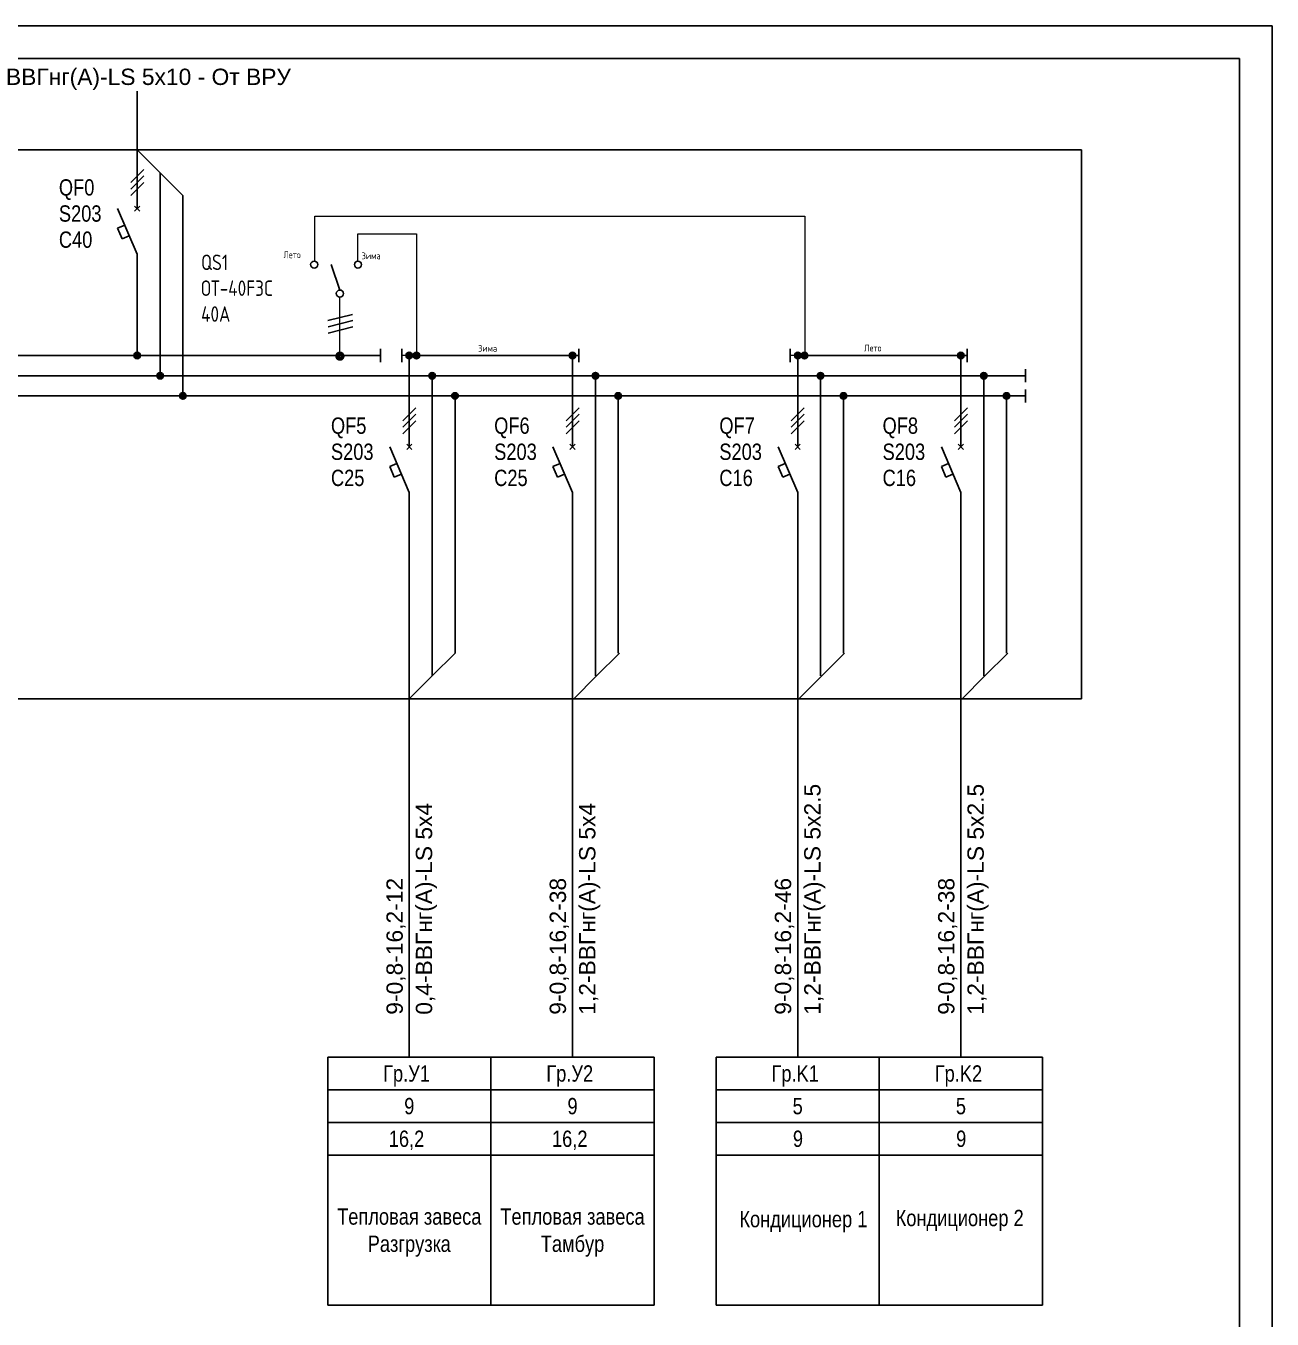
# Model space of a CAD drawing. Header units: metres. Extents: x -1525 to -1043, y -1331 to -1144.
# Drawn here: x -1260.83 to -1241.74, y -1254.89 to -1235.08 of the extents above; entities that cross this region are included whole.
import ezdxf

# ---------------------------------------------------------------- set-up
doc = ezdxf.new("R2010")
doc.units = ezdxf.units.M
doc.header["$MEASUREMENT"] = 0
for name, color, linetype in [('ELPROJECT', 7, 'Continuous'), ('ЭЛЕКТРИК', 7, 'Continuous'), ('ЭО-ЭМ', 7, 'Continuous')]:
    doc.layers.add(name, color=color, linetype=linetype)
doc.styles.add('ELPROJECT', font='Arial')
doc.styles.add('Times', font='CS_Gost2304.shx')

# ---------------------------------------------------------------- blocks, each defined once
blk = doc.blocks.new('BLOCK_SWITCH_LINE')
for p, q in [((0, 0), (0, -4)), ((-3, -4), (0, -11)), ((0, -11), (0, -14.5))]:
    blk.add_line(p, q)
blk = doc.blocks.new('BLOCK_SWITCH')
for p, q in [((-0.4, -4.4), (0.4, -3.6)), ((-0.4, -3.6), (0.4, -4.4))]:
    blk.add_line(p, q)
blk.add_blockref('BLOCK_SWITCH_LINE', (0, 0))
blk = doc.blocks.new('BLOCK_AUTOMATIC')
for p, q in [((-3, -7), (-1.9138, -6.5345)), ((-3, -7), (-2.3, -8.6333)), ((-2.3, -8.6333), (-1.2138, -8.1678))]:
    blk.add_line(p, q)
blk.add_blockref('BLOCK_SWITCH', (0, 0))
blk = doc.blocks.new('BLOCK_DOT')
for radius in [0.5, 0.4, 0.3, 0.2, 0.1, 0]:
    blk.add_circle((0, 0), radius)

msp = doc.modelspace()

# ---------------------------------------------------------------- linework, layer by layer
at = {"layer": 'ELPROJECT'}
for p, q in [((-1283.74082879, -1235.07673829), (-1241.74082879, -1235.07673829)), ((-1241.74082879, -1235.07673829), (-1241.74082879, -1264.77673829)), ((-1281.74082879, -1235.57673829), (-1242.24082879, -1235.57673829)), ((-1242.24082879, -1235.57673829), (-1242.24082879, -1264.27673829)), ((-1259.12248122, -1236.07673829), (-1259.12248122, -1237.47673829)), ((-1259.12248122, -1236.97673829), (-1258.77248122, -1237.32673829)), ((-1259.22248122, -1237.47673829), (-1259.02248122, -1237.27673829)), ((-1258.77248122, -1237.32673829), (-1258.77248122, -1240.43673829)), ((-1258.77248122, -1237.32673829), (-1258.42248122, -1237.67673829)), ((-1259.22248122, -1237.57673829), (-1259.02248122, -1237.37673829)), ((-1259.22248122, -1237.67673829), (-1259.02248122, -1237.47673829)), ((-1258.42248122, -1237.67673829), (-1258.42248122, -1240.74673829)), ((-1259.12248122, -1238.92673829), (-1259.12248122, -1240.12673829)), ((-1262.16333811, -1240.12673829), (-1255.39502169, -1240.12673829)), ((-1255.39502169, -1240.02673829), (-1255.39502169, -1240.22673829)), ((-1255.0687727, -1240.02673829), (-1255.0687727, -1240.22673829)), ((-1254.95570375, -1240.12673829), (-1254.95570375, -1241.12673829)), ((-1252.45570375, -1240.12673829), (-1252.45570375, -1241.12673829)), ((-1252.36024988, -1240.02673829), (-1252.36024988, -1240.22673829)), ((-1249.12020438, -1240.02673829), (-1249.12020438, -1240.22673829)), ((-1249.00713543, -1240.12673829), (-1249.00713543, -1241.12673829)), ((-1246.50713543, -1240.12673829), (-1246.50713543, -1241.12673829)), ((-1246.41168156, -1240.02673829), (-1246.41168156, -1240.22673829)), ((-1254.60570375, -1240.43673829), (-1254.60570375, -1245.03673829)), ((-1252.10570375, -1240.43673829), (-1252.10570375, -1245.03673829)), ((-1248.65713543, -1240.43673829), (-1248.65713543, -1245.03673829)), ((-1246.15713543, -1240.43673829), (-1246.15713543, -1245.03673829)), ((-1245.51703977, -1240.33673829), (-1245.51703977, -1240.53673829)), ((-1245.51703977, -1240.64673829), (-1245.51703977, -1240.84673829)), ((-1254.25570375, -1240.74673829), (-1254.25570375, -1244.68673829)), ((-1251.75570375, -1240.74673829), (-1251.75570375, -1244.68673829)), ((-1248.30713543, -1240.74673829), (-1248.30713543, -1244.68673829)), ((-1245.80713543, -1240.74673829), (-1245.80713543, -1244.68673829)), ((-1255.05570375, -1241.12673829), (-1254.85570375, -1240.92673829)), ((-1255.05570375, -1241.22673829), (-1254.85570375, -1241.02673829)), ((-1252.55570375, -1241.12673829), (-1252.35570375, -1240.92673829)), ((-1252.55570375, -1241.22673829), (-1252.35570375, -1241.02673829)), ((-1249.10713543, -1241.12673829), (-1248.90713543, -1240.92673829)), ((-1249.10713543, -1241.22673829), (-1248.90713543, -1241.02673829)), ((-1246.60713543, -1241.12673829), (-1246.40713543, -1240.92673829)), ((-1246.60713543, -1241.22673829), (-1246.40713543, -1241.02673829)), ((-1255.05570375, -1241.32673829), (-1254.85570375, -1241.12673829)), ((-1252.55570375, -1241.32673829), (-1252.35570375, -1241.12673829)), ((-1249.10713543, -1241.32673829), (-1248.90713543, -1241.12673829)), ((-1246.60713543, -1241.32673829), (-1246.40713543, -1241.12673829)), ((-1254.95570375, -1242.57673829), (-1254.95570375, -1250.87673829)), ((-1252.45570375, -1242.57673829), (-1252.45570375, -1250.87673829)), ((-1249.00713543, -1242.57673829), (-1249.00713543, -1250.87673829)), ((-1246.50713543, -1242.57673829), (-1246.50713543, -1250.87673829)), ((-1254.60570375, -1245.03673829), (-1254.25570375, -1244.68673829)), ((-1252.08795257, -1245.03673829), (-1251.73795257, -1244.68673829)), ((-1248.63938424, -1245.03673829), (-1248.28938424, -1244.68673829)), ((-1246.13938424, -1245.03673829), (-1245.78938424, -1244.68673829)), ((-1254.95570375, -1245.38673829), (-1254.60570375, -1245.03673829)), ((-1252.43795257, -1245.38673829), (-1252.08795257, -1245.03673829)), ((-1248.98938424, -1245.38673829), (-1248.63938424, -1245.03673829)), ((-1246.48938424, -1245.38673829), (-1246.13938424, -1245.03673829)), ((-1256.20570375, -1250.87673829), (-1253.70570375, -1250.87673829)), ((-1253.70570375, -1250.87673829), (-1253.70570375, -1254.67673829)), ((-1253.70570375, -1250.87673829), (-1251.20570375, -1250.87673829)), ((-1251.20570375, -1250.87673829), (-1251.20570375, -1254.67673829)), ((-1250.25713543, -1250.87673829), (-1250.25713543, -1254.67673829)), ((-1250.25713543, -1250.87673829), (-1247.75713543, -1250.87673829)), ((-1247.75713543, -1250.87673829), (-1247.75713543, -1254.67673829)), ((-1247.75713543, -1250.87673829), (-1247.75713543, -1254.67673829)), ((-1247.75713543, -1250.87673829), (-1245.25713543, -1250.87673829)), ((-1245.25713543, -1250.87673829), (-1245.25713543, -1254.67673829)), ((-1256.20570375, -1251.37673829), (-1253.70570375, -1251.37673829)), ((-1253.70570375, -1251.37673829), (-1251.20570375, -1251.37673829)), ((-1250.25713543, -1251.37673829), (-1247.75713543, -1251.37673829)), ((-1247.75713543, -1251.37673829), (-1245.25713543, -1251.37673829)), ((-1256.20570375, -1251.87673829), (-1253.70570375, -1251.87673829)), ((-1253.70570375, -1251.87673829), (-1251.20570375, -1251.87673829)), ((-1250.25713543, -1251.87673829), (-1247.75713543, -1251.87673829)), ((-1247.75713543, -1251.87673829), (-1245.25713543, -1251.87673829)), ((-1256.20570375, -1252.37673829), (-1253.70570375, -1252.37673829)), ((-1253.70570375, -1252.37673829), (-1251.20570375, -1252.37673829)), ((-1250.25713543, -1252.37673829), (-1247.75713543, -1252.37673829)), ((-1247.75713543, -1252.37673829), (-1245.25713543, -1252.37673829)), ((-1256.20570375, -1254.67673829), (-1253.70570375, -1254.67673829)), ((-1253.70570375, -1254.67673829), (-1251.20570375, -1254.67673829)), ((-1250.25713543, -1254.67673829), (-1247.75713543, -1254.67673829)), ((-1247.75713543, -1254.67673829), (-1245.25713543, -1254.67673829))]:
    msp.add_line(p, q, dxfattribs=at)
at = {"layer": 'ELPROJECT', "color": 7, "linetype": 'ByBlock'}
for p, q in [((-1274.84082879, -1236.97673829), (-1244.66233773, -1236.97673829)), ((-1244.66233773, -1236.97673829), (-1244.66233773, -1245.38673829)), ((-1274.84082879, -1245.38673829), (-1244.66233773, -1245.38673829))]:
    msp.add_line(p, q, dxfattribs=at)
at = {"layer": 'ELPROJECT', "color": 7}
for p, q in [((-1273.44082879, -1240.43673829), (-1245.51703977, -1240.43673829)), ((-1273.44082879, -1240.74673829), (-1245.51703977, -1240.74673829))]:
    msp.add_line(p, q, dxfattribs=at)
at = {"layer": 'ELPROJECT'}
msp.add_lwpolyline([(-1256.20570375, -1250.87673829), (-1256.20570375, -1254.67673829)], dxfattribs=at)
at = {"layer": 'ЭЛЕКТРИК', "ltscale": 0.5}
for p, q in [((-1256.01947912, -1239.12377638), (-1256.15114716, -1238.73211618)), ((-1256.20523582, -1239.59277049), (-1255.82523582, -1239.49777049)), ((-1256.20075657, -1239.68777048), (-1255.82075657, -1239.59277048)), ((-1256.20075657, -1239.78277048), (-1255.82075657, -1239.68777048))]:
    msp.add_line(p, q, dxfattribs=at)
for centre in [(-1256.41251626, -1238.73419104), (-1255.74220227, -1238.73419104), (-1256.01947912, -1239.17785769)]:
    msp.add_circle(centre, 0.05408131, dxfattribs=at)
at = {"layer": 'ЭО-ЭМ', "color": 7, "lineweight": 15}
for p, q in [((-1256.4050468, -1238.68062804), (-1256.4050468, -1237.99164589)), ((-1255.74220227, -1238.67860974), (-1255.74220227, -1238.26211423)), ((-1256.01849322, -1240.15676198), (-1256.01849322, -1239.23198455))]:
    msp.add_line(p, q, dxfattribs=at)
at = {"layer": 'ЭО-ЭМ', "color": 0, "linetype": 'Continuous', "lineweight": 13}
for p in [(-1256.4050468, -1237.99164589), (-1248.89896786, -1237.99164589)]:
    msp.add_line(p, (-1248.89896786, -1237.99164589), dxfattribs=at)
for points in [[(-1248.89896786, -1237.99164589), (-1248.89896786, -1237.99164589), (-1248.89896786, -1240.12673829), (-1246.50713543, -1240.12673829), (-1246.41168156, -1240.12673829), (-1249.12020438, -1240.12673829)], [(-1255.74220227, -1238.26211423), (-1254.84753619, -1238.26211423), (-1254.84753619, -1240.12673829), (-1252.45570375, -1240.12673829), (-1252.36024988, -1240.12673829), (-1255.0687727, -1240.12673829)]]:
    msp.add_lwpolyline(points, dxfattribs=at)
at = {"layer": 'ЭО-ЭМ', "const_width": 0.057}
msp.add_lwpolyline([(-1256.06124322, -1240.13679179, 1), (-1255.97574322, -1240.13679179, 1)], format="xyb", close=True, dxfattribs=at)

# ---------------------------------------------------------------- block references
at = {"layer": 'ELPROJECT', "xscale": 0.1, "yscale": 0.1, "zscale": 0.1}
for name, p in [('BLOCK_AUTOMATIC', (-1259.12248122, -1237.47673829)), ('BLOCK_DOT', (-1259.12248122, -1240.12673829)), ('BLOCK_DOT', (-1254.95570375, -1240.12673829)), ('BLOCK_DOT', (-1254.84753619, -1240.12673829)), ('BLOCK_DOT', (-1252.45570375, -1240.12673829)), ('BLOCK_DOT', (-1249.00713543, -1240.12673829)), ('BLOCK_DOT', (-1248.90271133, -1240.1285695)), ('BLOCK_DOT', (-1246.50713543, -1240.12673829)), ('BLOCK_DOT', (-1258.77248122, -1240.43673829)), ('BLOCK_DOT', (-1254.60570375, -1240.43673829)), ('BLOCK_DOT', (-1252.10570375, -1240.43673829)), ('BLOCK_DOT', (-1248.65713543, -1240.43673829)), ('BLOCK_DOT', (-1246.15713543, -1240.43673829)), ('BLOCK_DOT', (-1258.42248122, -1240.74673829)), ('BLOCK_DOT', (-1254.25570375, -1240.74673829)), ('BLOCK_DOT', (-1251.75570375, -1240.74673829)), ('BLOCK_DOT', (-1248.30713543, -1240.74673829)), ('BLOCK_DOT', (-1245.80713543, -1240.74673829)), ('BLOCK_AUTOMATIC', (-1254.95570375, -1241.12673829)), ('BLOCK_AUTOMATIC', (-1252.45570375, -1241.12673829)), ('BLOCK_AUTOMATIC', (-1249.00713543, -1241.12673829)), ('BLOCK_AUTOMATIC', (-1246.50713543, -1241.12673829))]:
    msp.add_blockref(name, p, dxfattribs=at)

# ---------------------------------------------------------------- texts
at = {"layer": 'ELPROJECT', "style": 'ELPROJECT'}
msp.add_text('ВВГнг(A)-LS 5x10 - От ВРУ', height=0.25, dxfattribs=at).set_placement((-1261.13314357, -1235.98236255))
at = {"layer": 'ELPROJECT', "style": 'ELPROJECT', "width": 0.8}
for s, p in [('QF0', (-1260.32248122, -1237.67673829)), ('S203', (-1260.32248122, -1238.07673829)), ('C40', (-1260.32248122, -1238.47673829)), ('QF5', (-1256.15570375, -1241.32673829)), ('QF6', (-1253.65570375, -1241.32673829)), ('QF7', (-1250.20713543, -1241.32673829)), ('QF8', (-1247.70713543, -1241.32673829)), ('S203', (-1256.15570375, -1241.72673829)), ('S203', (-1253.65570375, -1241.72673829)), ('S203', (-1250.20713543, -1241.72673829)), ('S203', (-1247.70713543, -1241.72673829)), ('C25', (-1256.15570375, -1242.12673829)), ('C25', (-1253.65570375, -1242.12673829)), ('C16', (-1250.20713543, -1242.12673829)), ('C16', (-1247.70713543, -1242.12673829)), ('Гр.У1', (-1255.35693375, -1251.25173829)), ('Гр.У2', (-1252.85693375, -1251.25173829)), ('Гр.K1', (-1249.40836543, -1251.25173829)), ('Гр.K2', (-1246.90836543, -1251.25173829)), ('9', (-1255.03340375, -1251.75173829)), ('9', (-1252.53340375, -1251.75173829)), ('5', (-1249.08483543, -1251.75173829)), ('5', (-1246.58483543, -1251.75173829)), ('16,2', (-1255.27027375, -1252.25173829)), ('16,2', (-1252.77027375, -1252.25173829)), ('9', (-1249.08058327, -1252.25173829)), ('9', (-1246.58058327, -1252.25173829)), ('Тепловая завеса', (-1256.06112375, -1253.44340829)), ('Тепловая завеса', (-1253.56112375, -1253.44340829)), ('Кондиционер 1', (-1249.90015775, -1253.48281954)), ('Кондиционер 2', (-1247.50647397, -1253.4659527)), ('Тамбур', (-1252.94230375, -1253.86006829)), ('Разгрузка', (-1255.59306375, -1253.86006829))]:
    msp.add_text(s, height=0.25, dxfattribs=at).set_placement(p)
at = {"layer": 'ELPROJECT', "style": 'ELPROJECT'}
for s, p in [('1,2-ВВГнг(А)-LS 5х2.5', (-1248.65713543, -1250.22673829)), ('1,2-ВВГнг(А)-LS 5х2.5', (-1246.15713543, -1250.22673829)), ('0,4-ВВГнг(А)-LS 5х4', (-1254.60570375, -1250.22673829)), ('1,2-ВВГнг(А)-LS 5х4', (-1252.10570375, -1250.22673829)), ('9-0,8-16,2-12', (-1255.05570375, -1250.22673829)), ('9-0,8-16,2-38', (-1252.55570375, -1250.22673829)), ('9-0,8-16,2-46', (-1249.10713543, -1250.22673829)), ('9-0,8-16,2-38', (-1246.60713543, -1250.22673829))]:
    msp.add_text(s, height=0.25, rotation=90, dxfattribs=at).set_placement(p)
at = {"layer": 'ЭО-ЭМ', "attachment_point": 1, "style": 'Times'}
for s, insert, char_height, width in [('Лето', (-1256.88336481, -1238.53240117), 0.103413963, 1.4535513578), ('QS1\\PОТ-40F3C\\P40А', (-1258.14423158, -1238.58087033), 0.2375, 2.4066666667), ('Зима', (-1255.68514569, -1238.54814817), 0.103413963, 1.4535513578), ('Зима', (-1253.90179105, -1239.96508187), 0.103413963, 1.4535513578), ('Лето', (-1247.98870514, -1239.96051933), 0.103413963, 1.4535513578)]:
    msp.add_mtext(s, dxfattribs=dict(at, insert=insert, char_height=char_height, width=width))

doc.saveas('drawing.dxf')
